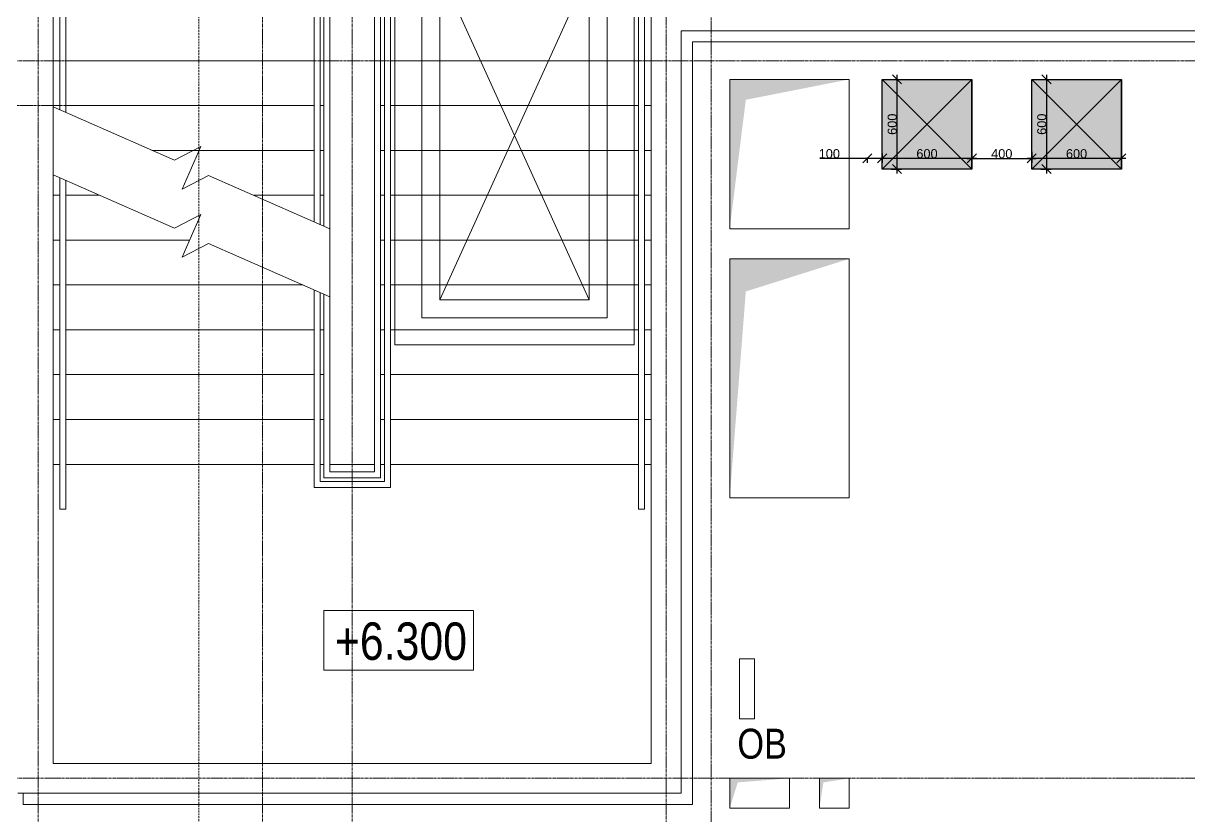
# Model space of a CAD drawing. Header units: millimetres. Extents: x -231292 to 573618, y -153144 to 564035.
# Drawn here: x -127375 to -119580, y 219145 to 224445 of the extents above; entities that cross this region are included whole.
import ezdxf
from ezdxf.enums import TextEntityAlignment as Align

# ---------------------------------------------------------------- set-up
doc = ezdxf.new("R2010")
doc.units = ezdxf.units.MM
doc.linetypes.add('CENTER2', pattern=[28.575, 19.05, -3.175, 3.175, -3.175])
doc.linetypes.add('DASHED', pattern=[19.05, 12.7, -6.35])
doc.layers.get('0').update_dxf_attribs({"color": 250})
doc.layers.get('Defpoints').update_dxf_attribs({"color": 250})
doc.layers.add('_Оборудование СС', color=250, linetype='Continuous')
doc.layers.add('АР_Делит', color=250, linetype='Continuous', lineweight=0, plot=False)
doc.layers.add('РД_Кровля', color=250, linetype='Continuous', lineweight=5, plot=False)
for name, color, linetype, lineweight in [('АР_Мебель', 250, 'Continuous', 5), ('АР_Отверстия', 250, 'Continuous', 9), ('АР_Отметка', 7, 'Continuous', 13), ('АР_Разрезы марка', 250, 'Continuous', 13), ('АР_Ф_ЛК', 250, 'Continuous', 5), ('ВК_Шахты', 5, 'Continuous', 9), ('ДШ_КР', 130, 'Continuous', 35), ('ОВ_коллекторы', 250, 'Continuous', 30), ('ОВ_Отопление', 250, 'Continuous', 0), ('РД_Оси_100', 250, 'Continuous', 0)]:
    doc.layers.add(name, color=color, linetype=linetype, lineweight=lineweight)
doc.styles.add('Arial0', font='arial.ttf')
doc.styles.add('Arial_Narrow_08', font='ARIALN.TTF', dxfattribs={"width": 0.8})
doc.styles.add('ISOCPEUR_I_4', font='isocpeui.ttf', dxfattribs={"width": 0.9, "height": 350})
doc.styles.add('style1', font='ARIALN.TTF')
doc.dimstyles.new('ISOCPEUR_2_0_Черный_1', dxfattribs={"dimscale": 304.8, "dimtxt": 199.196235, "dimasz": 0.328084, "dimexe": 0.164042, "dimexo": 0.328084, "dimgap": 0, "dimtad": 1, "dimdec": 0, "dimrnd": 5, "dimzin": 0, "dimdsep": 46, "dimtxsty": 'ISOCPEUR_I_4', "dimblk1": 'OBLIQUE', "dimblk2": 'OBLIQUE', "dimsah": 1, "dimcen": 0.09, "dimdle": 0.328084, "dimazin": 0, "dimtfac": 1, "dimtdec": 4, "dimtix": 1, "dimtmove": 0, "dimatfit": 3, "dimfxl": 1, "dimtvp": 1, "dimtolj": 1, "dimtzin": 0, "dimarcsym": 2})

# ---------------------------------------------------------------- blocks, each defined once
blk = doc.blocks.new('СОШ_2200_АР_ОСИ_М100_28.05.24')
at = {"layer": 'РД_Оси_100', "linetype": 'CENTER2'}
for p, q in [((94500, -6155), (94500, 139938.679)), ((96000, -6155), (96000, 139938.679)), ((90799.446, 69000), (117755, 69000))]:
    blk.add_line(p, q, dxfattribs=at)
for points in [[(96600, -6155), (96600, 139938.679)], [(98700, -6194.98), (98700, 139538.679), (98550, 139938.679)], [(99000, -6195.83), (99000, 139538.679), (99150, 139938.679)], [(94200, 69000), (119410, 69000), (119910, 68850)], [(95715.503, 68700), (-5454.958, 68700), (-5954.958, 68850)], [(94200, 64200), (119410, 64200), (119910, 64350)]]:
    blk.add_lwpolyline(points, dxfattribs=at)
blk = doc.blocks.new('otv')
at = {"linetype": 'Continuous'}
blk.add_lwpolyline([(0, -1), (0, 0), (1, 0), (1, -1)], close=True, dxfattribs=at)
blk.add_solid([(0, -1), (0, 0), (0.1346, -0.1366), (1, 0)], dxfattribs=at)
blk = doc.blocks.new('ЛК_4000х8500_2эт')
at = {"color": 5}
for points in [[(6300, 3915), (2100, 3915), (2100, 3955), (6600, 3955), (6600, 3915), (6300, 3915)], [(3928.6, 45), (2100, 45), (2100, 85), (3946.2, 85)], [(4401.1, 85), (6600, 85), (6600, 45), (4383.4, 45)]]:
    blk.add_lwpolyline(points, dxfattribs=at)
at = {"layer": 'АР_Делит'}
blk.add_lwpolyline([(-200, 4000), (8300, 4000), (8300, 0), (-200, 0)], close=True, dxfattribs=at)
at = {"layer": 'АР_Ф_ЛК', "color": 5}
for p, q in [((2400, 4000), (2400, 3955)), ((2700, 4000), (2700, 3955)), ((3000, 4000), (3000, 3955)), ((3300, 4000), (3300, 3955)), ((3600, 4000), (3600, 3955)), ((3900, 4000), (3900, 3955)), ((4200, 4000), (4200, 3955)), ((4500, 4000), (4500, 3955)), ((4800, 4000), (4800, 3955)), ((5100, 4000), (5100, 3955)), ((5400, 4000), (5400, 3955)), ((5700, 4000), (5700, 3955)), ((6000, 4000), (6000, 3955)), ((6300, 4000), (6300, 3955)), ((2400, 3915), (2400, 2255)), ((2700, 3915), (2700, 2255)), ((3000, 3915), (3000, 2255)), ((3300, 3915), (3300, 2255)), ((3600, 3915), (3600, 2255)), ((3900, 3915), (3900, 2255)), ((4200, 3915), (4200, 2255)), ((4500, 3915), (4500, 2255)), ((4800, 3915), (4800, 2255)), ((5100, 3915), (5100, 2255)), ((5400, 3915), (5400, 2255)), ((5700, 3915), (5700, 2255)), ((6000, 3915), (6000, 2255)), ((6300, 3915), (6300, 2255)), ((2400, 2215), (2400, 2190)), ((2700, 2215), (2700, 2190)), ((3000, 2215), (3000, 2190)), ((3300, 2215), (3300, 2190)), ((3600, 2215), (3600, 2190)), ((3900, 2215), (3900, 2190)), ((4200, 2215), (4200, 2190)), ((4500, 2215), (4500, 2190)), ((4800, 2215), (4800, 2190)), ((5100, 2215), (5100, 2190)), ((5400, 2215), (5400, 2190)), ((5700, 2215), (5700, 2190)), ((6000, 2215), (6000, 2190)), ((6300, 2215), (6300, 2190)), ((2400, 2150), (2400, 1850)), ((6300, 2150), (6300, 1850)), ((2400, 1810), (2400, 1785)), ((2700, 1810), (2700, 1785)), ((3000, 1810), (3000, 1785)), ((3300, 1810), (3300, 1785)), ((3600, 1810), (3600, 1785)), ((3900, 1810), (3900, 1785)), ((4200, 1810), (4200, 1785)), ((4500, 1810), (4500, 1785)), ((5400, 1810), (5400, 1785)), ((5700, 1810), (5700, 1785)), ((6000, 1810), (6000, 1785)), ((6300, 1810), (6300, 1785)), ((2400, 1745), (2400, 85)), ((2700, 1745), (2700, 85)), ((3000, 1745), (3000, 85)), ((3300, 1745), (3300, 85)), ((3600, 1745), (3600, 85)), ((3900, 1745), (3900, 85)), ((4200, 1745), (4200, 660.7)), ((4500, 1745), (4500, 1341.4)), ((5400, 1745), (5400, 85)), ((5700, 1745), (5700, 85)), ((6000, 1745), (6000, 85)), ((6300, 1745), (6300, 85)), ((5100, 1670.8), (5100, 85)), ((4800, 912.3), (4800, 85)), ((4500, 309.5), (4500, 85)), ((2400, 45), (2400, 0)), ((2700, 45), (2700, 0)), ((3000, 45), (3000, 0)), ((3300, 45), (3300, 0)), ((3600, 45), (3600, 0)), ((3900, 45), (3900, 0)), ((4500, 45), (4500, 0)), ((4800, 45), (4800, 0)), ((5100, 45), (5100, 0)), ((5400, 45), (5400, 0)), ((5700, 45), (5700, 0)), ((6000, 45), (6000, 0)), ((6300, 45), (6300, 0))]:
    blk.add_line(p, q, dxfattribs=at)
at = {"layer": 'АР_Ф_ЛК'}
for points in [[(6300, 3085, 0, 150, 0), (5833.8, 3085, 0, 0, 0), (2400, 3085, 0, 0, 0)], [(2400, 915, 0, 150, 0), (2866.2, 915, 0, 0, 0), (4200, 915, 0, 0, 0)], [(4921.5, 915, 0, 150, 0), (5387.8, 915, 0, 0, 0), (6300, 915, 0, 0, 0)]]:
    blk.add_lwpolyline(points, format="xyseb", dxfattribs=at)
at = {"layer": 'АР_Ф_ЛК', "color": 5}
for points in [[(4677.9, 1745), (2245, 1745), (2245, 2255), (6455, 2255), (6455, 1745), (5132.7, 1745)], [(4695.5, 1785), (2285, 1785), (2285, 2215), (6415, 2215), (6415, 1785), (5150.3, 1785)], [(4706.5, 1810), (2310, 1810), (2310, 2190), (6390, 2190), (6390, 1810), (5161.3, 1810)]]:
    blk.add_lwpolyline(points, dxfattribs=at)
for points in [[(2350, 2150), (6350, 2150), (6350, 1850), (2350, 1850)], [(2400, 2150), (6300, 2150), (6300, 1850), (2400, 1850)]]:
    blk.add_lwpolyline(points, close=True, dxfattribs=at)
at = {"layer": 'АР_Ф_ЛК', "lineweight": 0}
for points in [[(4724.2, 1850), (4366.9, 1039.4), (4459.5, 862), (4173.5, 988), (4266.1, 810.6), (3908.8, 0)], [(5179, 1850), (4821.7, 1039.4), (4914.3, 862), (4628.3, 988), (4720.9, 810.6), (4363.6, 0)]]:
    blk.add_lwpolyline(points, dxfattribs=at)
blk = doc.blocks.new('Отметка_план')
at = {"color": 7}
blk.add_lwpolyline([(0, 0), (10, 0), (10, 4), (0, 4)], close=True, dxfattribs=at)
at = {"style": 'Arial_Narrow_08', "width": 0.8}
blk.add_attdef('OTMG', text='', height=2.5, dxfattribs=at).set_placement((9.062, 0.702), align=Align.RIGHT)
blk = doc.blocks.new('Люк_ЛК_кровля')
for points in [[(-300, 1300), (2500, 1300), (2500, -300), (-300, -300)], [(-120, 1120), (2320, 1120), (2320, -120), (-120, -120)], [(0, 1000), (2200, 1000), (2200, 0), (0, 0)]]:
    blk.add_lwpolyline(points, close=True)
for points in [[(0, 1000), (2200, 0)], [(2200, 1000), (0, 0)]]:
    blk.add_lwpolyline(points)
blk = doc.blocks.new('*U832')
at = {"ltscale": 100, "true_color": 0xffffff}
h = blk.add_hatch(color=7, dxfattribs=at)
h.paths.add_polyline_path([(-300, 300), (-300, -300), (0, 0)])
h.paths.add_polyline_path([(0, 0), (300, 300), (-300, 300)])
h.paths.add_polyline_path([(300, 300), (0, 0), (300, -300)])
h.paths.add_polyline_path([(300, -300), (0, 0), (-300, -300)])
at = {"ltscale": 100}
blk.add_lwpolyline([(-300, 300), (300, 300), (300, -300), (-300, -300), (-300, 300), (300, -300), (300, 300), (-300, -300)], dxfattribs=at)
blk = doc.blocks.new('_Oblique')
at = {"color": 0, "linetype": 'ByBlock', "lineweight": -2}
blk.add_line((-0.5, -0.5), (0.5, 0.5), dxfattribs=at)
blk = doc.blocks.new('*D834')
at = {"layer": '_Оборудование СС', "color": 0, "lineweight": -2, "transparency": 16777216}
for p, q in [((-230983.8, 47460.6), (-230983.8, 47358.7)), ((-230953.3, 47389.2), (-231614.3, 47389.2)), ((-231583.8, 47359.7), (-231583.8, 47358.7))]:
    blk.add_line(p, q, dxfattribs=at)
at = {"layer": 'Defpoints', "color": 0, "transparency": 16777216}
for p in [(-230983.8, 47521.5), (-231583.8, 47420.6), (-231583.8, 47389.2)]:
    blk.add_point(p, dxfattribs=at)
at = {"layer": '_Оборудование СС', "color": 0, "lineweight": -2, "transparency": 16777216, "xscale": 60.96000000000001, "yscale": 60.96000000000001, "zscale": 60.96000000000001, "rotation": 180}
blk.add_blockref('_Oblique', (-231583.8, 47389.2), dxfattribs=at)
at = {"layer": '_Оборудование СС', "color": 0, "lineweight": -2, "transparency": 16777216, "xscale": 60.96000000000001, "yscale": 60.96000000000001, "zscale": 60.96000000000001}
blk.add_blockref('_Oblique', (-230983.8, 47389.2), dxfattribs=at)
at = {"layer": '_Оборудование СС', "color": 0, "transparency": 16777216, "insert": (-231283.8, 47420.3), "char_height": 60.96, "attachment_point": 5, "style": 'Arial0'}
blk.add_mtext('\\A1;600', dxfattribs=at)
blk = doc.blocks.new('*D835')
at = {"layer": '_Оборудование СС', "color": 0, "lineweight": -2, "transparency": 16777216}
for p, q in [((-231484.8, 47948.3), (-231484.8, 47287.4)), ((-231479.7, 47917.8), (-231454.4, 47917.8)), ((-231522.8, 47317.8), (-231454.4, 47317.8))]:
    blk.add_line(p, q, dxfattribs=at)
at = {"layer": 'Defpoints', "color": 0, "transparency": 16777216}
for p in [(-231540.7, 47917.8), (-231583.8, 47317.8), (-231484.8, 47317.8)]:
    blk.add_point(p, dxfattribs=at)
at = {"layer": '_Оборудование СС', "color": 0, "lineweight": -2, "transparency": 16777216, "xscale": 60.96000000000001, "yscale": 60.96000000000001, "zscale": 60.96000000000001}
for p, rotation in [((-231484.8, 47917.8), 90), ((-231484.8, 47317.8), 270)]:
    blk.add_blockref('_Oblique', p, dxfattribs=dict(at, rotation=rotation))
at = {"layer": '_Оборудование СС', "color": 0, "transparency": 16777216, "insert": (-231516, 47617.8), "char_height": 60.96, "attachment_point": 5, "rotation": 90, "style": 'Arial0'}
blk.add_mtext('\\A1;600', dxfattribs=at)
blk = doc.blocks.new('*D874')
at = {"layer": '_Оборудование СС', "color": 0, "lineweight": -2, "transparency": 16777216}
for p, q in [((-121630.5, 223574), (-121630.5, 223511.1)), ((-121730, 223541.6), (-122048.2, 223541.6)), ((-121630.5, 223541.6), (-121760.4, 223541.6)), ((-121730, 223547.6), (-121730, 223511.1))]:
    blk.add_line(p, q, dxfattribs=at)
at = {"layer": 'Defpoints', "color": 0, "transparency": 16777216}
for p in [(-121730, 223608.6), (-121630.5, 223635), (-121630.5, 223541.6)]:
    blk.add_point(p, dxfattribs=at)
at = {"layer": '_Оборудование СС', "color": 0, "lineweight": -2, "transparency": 16777216, "xscale": 60.96000000000001, "yscale": 60.96000000000001, "zscale": 60.96000000000001, "rotation": 180}
blk.add_blockref('_Oblique', (-121730, 223541.6), dxfattribs=at)
at = {"layer": '_Оборудование СС', "color": 0, "lineweight": -2, "transparency": 16777216, "xscale": 60.96000000000001, "yscale": 60.96000000000001, "zscale": 60.96000000000001}
blk.add_blockref('_Oblique', (-121630.5, 223541.6), dxfattribs=at)
at = {"layer": '_Оборудование СС', "color": 0, "transparency": 16777216, "insert": (-121983.8, 223572.7), "char_height": 60.96, "attachment_point": 5, "style": 'Arial0'}
blk.add_mtext('\\A1;100', dxfattribs=at)
blk = doc.blocks.new('*D875')
at = {"layer": '_Оборудование СС', "color": 0, "lineweight": -2, "transparency": 16777216}
for p, q in [((-121030.5, 223612), (-121030.5, 223511.1)), ((-120630, 223584.5), (-120630, 223511.1)), ((-121060.9, 223541.6), (-120599.5, 223541.6))]:
    blk.add_line(p, q, dxfattribs=at)
at = {"layer": 'Defpoints', "color": 0, "transparency": 16777216}
for p in [(-121030.5, 223672.9), (-120630, 223645.4), (-120630, 223541.6)]:
    blk.add_point(p, dxfattribs=at)
at = {"layer": '_Оборудование СС', "color": 0, "lineweight": -2, "transparency": 16777216, "xscale": 60.96000000000001, "yscale": 60.96000000000001, "zscale": 60.96000000000001, "rotation": 180}
blk.add_blockref('_Oblique', (-121030.5, 223541.6), dxfattribs=at)
at = {"layer": '_Оборудование СС', "color": 0, "lineweight": -2, "transparency": 16777216, "xscale": 60.96000000000001, "yscale": 60.96000000000001, "zscale": 60.96000000000001}
blk.add_blockref('_Oblique', (-120630, 223541.6), dxfattribs=at)
at = {"layer": '_Оборудование СС', "color": 0, "transparency": 16777216, "insert": (-120830.2, 223572.7), "char_height": 60.96, "attachment_point": 5, "style": 'Arial0'}
blk.add_mtext('\\A1;400', dxfattribs=at)
blk = doc.blocks.new('0589ш')
at = {"layer": '_Оборудование СС', "color": 5}
blk.add_blockref('*U832', (-231283.8, 47617.8), dxfattribs=at)
dim = blk.add_linear_dim(base=(-231484.8, 47317.8), p1=(-231540.7, 47917.8), p2=(-231583.8, 47317.8), angle=90, dimstyle='ISOCPEUR_2_0_Черный_1', override={"dimtxt": 0.2, "dimasz": 0.2, "dimexe": 0.1, "dimexo": 0.2, "dimpost": '<>', "dimtxsty": 'Arial0', "dimdle": 0.1, "dimfxl": 6000}, dxfattribs=at)
dim.commit()
dim.dimension.update_dxf_attribs({"geometry": '*D835', "text_midpoint": (-231516, 47617.8)})
dim = blk.add_linear_dim(base=(-231583.8, 47389.2), p1=(-230983.8, 47521.5), p2=(-231583.8, 47420.6), dimstyle='ISOCPEUR_2_0_Черный_1', override={"dimtxt": 0.2, "dimasz": 0.2, "dimexe": 0.1, "dimexo": 0.2, "dimpost": '<>', "dimtxsty": 'Arial0', "dimdle": 0.1, "dimfxl": 6000}, dxfattribs=at)
dim.commit()
dim.dimension.update_dxf_attribs({"geometry": '*D834', "text_midpoint": (-231283.8, 47420.3)})

msp = doc.modelspace()

# ---------------------------------------------------------------- linework, layer by layer
at = {"layer": 'АР_Мебель'}
msp.add_line((-126662.477, 219295.168), (-127412.096, 219295.168), dxfattribs=at)
at = {"layer": 'АР_Разрезы марка', "linetype": 'DASHED', "lineweight": 0}
msp.add_lwpolyline([(-124187.876, 292799.56), (-124187.876, 255831.734), (-126200.847, 255831.734), (-126200.847, 153225.483)], dxfattribs=at)
at = {"layer": 'ДШ_КР', "lineweight": 0}
msp.add_lwpolyline([(-127374.956, 219295.168), (-122974.956, 219295.168), (-122974.956, 224395.168), (-107074.956, 224395.168), (-107074.956, 224320.168), (-122899.956, 224320.168), (-122899.956, 219220.168), (-127374.956, 219220.168)], close=True, dxfattribs=at)
at = {"layer": 'ОВ_коллекторы', "lineweight": 0}
msp.add_lwpolyline([(-122583.701, 220193.579), (-122483.701, 220193.579), (-122483.701, 219793.579), (-122583.701, 219793.579)], close=True, dxfattribs=at)

# ---------------------------------------------------------------- block references
at = {"layer": '_Оборудование СС'}
for p in [(109953.319, 176152.337), (110953.819, 176152.337)]:
    msp.add_blockref('0589ш', p, dxfattribs=at)
at = {"layer": 'АР_Отверстия', "color": 1, "xscale": 800}
for p, yscale in [((-122649.956, 224070.168), 1000), ((-122649.956, 222870.168), 1600)]:
    msp.add_blockref('otv', p, dxfattribs=dict(at, yscale=yscale))
at = {"layer": 'АР_Отметка'}
ref = msp.add_blockref('Отметка_план', (-125364.561, 220117.869), dxfattribs=dict(at, xscale=100, yscale=100, zscale=100))
ref.add_attrib('OTMG', '+6.300', dxfattribs={"layer": '0', "color": 0, "height": 250, "style": 'style1'}).set_placement((-124407.143, 220437.685), align=Align.TOP_RIGHT)
at = {"layer": 'АР_Ф_ЛК', "color": 5, "rotation": 270}
msp.add_blockref('ЛК_4000х8500_2эт', (-127174.956, 227795.168), dxfattribs=at)
at = {"layer": 'ВК_Шахты', "color": 1, "xscale": 200, "yscale": 200}
msp.add_blockref('otv', (-122049.956, 219395.168), dxfattribs=at)
at = {"layer": 'ОВ_Отопление', "xscale": 400, "yscale": 200}
msp.add_blockref('otv', (-122649.956, 219395.168), dxfattribs=at)
at = {"layer": 'РД_Кровля', "rotation": 269.9999557745141}
msp.add_blockref('Люк_ЛК_кровля', (-124589.956, 224795.169), dxfattribs=at)
at = {"layer": 'РД_Оси_100'}
msp.add_blockref('СОШ_2200_АР_ОСИ_М100_28.05.24', (-221774.956, 155195.168), dxfattribs=at)

# ---------------------------------------------------------------- texts
at = {"layer": 'ОВ_Отопление', "insert": (-122433.159, 219625.222), "char_height": 200, "width": 590.00022, "attachment_point": 5, "style": 'style1'}
msp.add_mtext('ОВ', dxfattribs=at)

# ---------------------------------------------------------------- dimensions: what is measured, and where the dimension line sits
at = {"layer": '_Оборудование СС', "color": 5}
dim = msp.add_linear_dim(base=(-120629.955811394, 223541.554112166), p1=(-121030.455811394, 223672.91616485), p2=(-120629.955811394, 223645.437814142), dimstyle='ISOCPEUR_2_0_Черный_1', override={"dimtxt": 0.2, "dimasz": 0.2, "dimexe": 0.1, "dimexo": 0.2, "dimpost": '<>', "dimtxsty": 'Arial0', "dimdle": 0.1, "dimfxl": 6000}, dxfattribs=at)
dim.commit()
dim.dimension.update_dxf_attribs({"geometry": '*D875', "text_midpoint": (-120830.205811394, 223572.678641498)})
dim = msp.add_linear_dim(base=(-121630.455811394, 223541.554112166), p1=(-121729.955811394, 223608.604002663), p2=(-121630.455811394, 223634.982263806), dimstyle='ISOCPEUR_2_0_Черный_1', override={"dimtxt": 0.2, "dimasz": 0.2, "dimexe": 0.1, "dimexo": 0.2, "dimpost": '<>', "dimtxsty": 'Arial0', "dimdle": 0.1, "dimfxl": 6000}, dxfattribs=at)
dim.commit()
dim.dimension.update_dxf_attribs({"geometry": '*D874', "text_midpoint": (-121983.816282031, 223541.554112166), "dimtype": 160})

doc.saveas('drawing.dxf')
